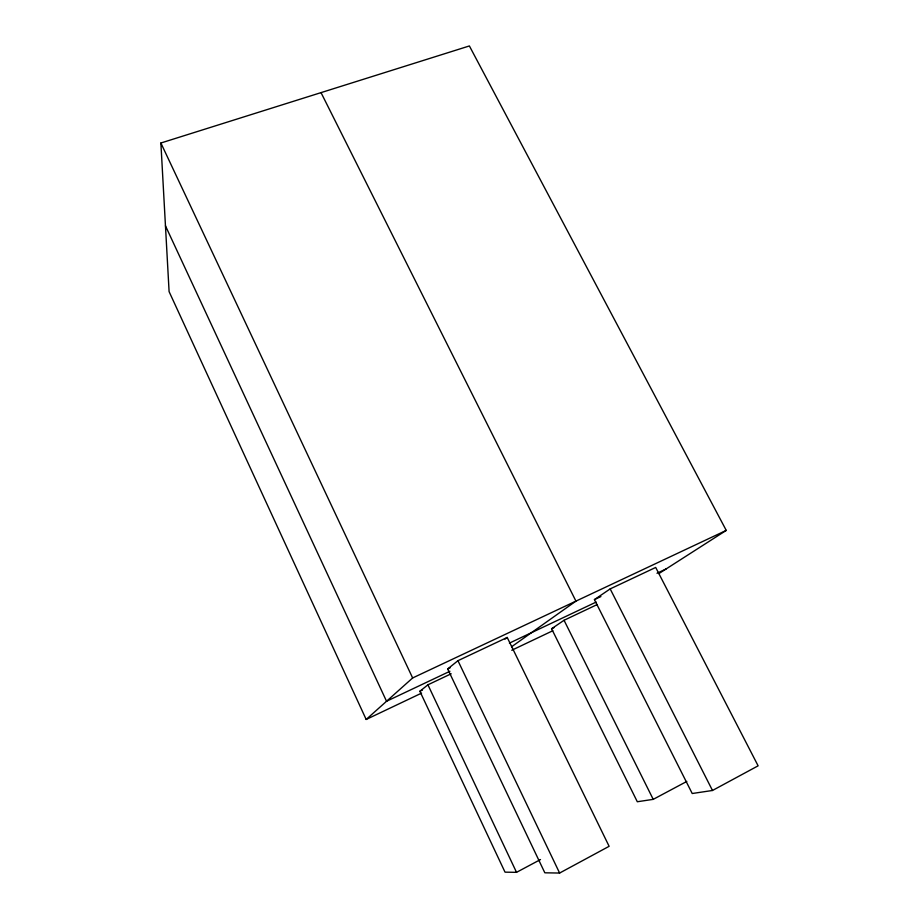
<?xml version="1.0" encoding="UTF-8"?>
<svg xmlns="http://www.w3.org/2000/svg" width="919" height="919" viewBox="0 0 919 919"><rect width="100%" height="100%" fill="white"/><g stroke="black" fill="none" stroke-linecap="round" stroke-linejoin="round"><path stroke-width="1.38" d="M366.176 719.462L412.642 677.958L726.251 530.401L469.391 45.95L160.882 143.008L169.096 291.622L366.176 719.462L421.591 693.121M540.487 859.552L516.524 872.338L505.025 872.154L419.868 691.272L427.921 684.804L451.172 673.788M447.668 668.952L457.949 660.692L507.219 637.464L609.125 846.307L559.614 873.05L544.829 872.809L447.668 668.952L450.23 667.734M505.013 639.107L507.219 637.464M511.538 646.804L575.937 601.118L321.03 92.624M686.826 781.426L653.225 799.358L637.304 801.747L551.595 628.745L564.048 620.279L597.304 604.507M594.432 599.613L610.182 588.907L655.695 567.448L758.118 765.826L712.489 790.478L692.214 793.511L594.432 599.613L600.9 596.557M658.9 573.571L726.251 530.401M419.868 691.272L422.441 690.054M551.595 628.745L554.146 627.528M511.734 650.261L552.801 630.744M449.919 671.272L386.543 701.266L165.454 225.821M509.425 643.116L596.155 602.071M657.005 573.261L666.068 568.976M610.182 588.907L712.489 790.478M564.048 620.279L653.225 799.358M457.949 660.692L559.614 873.05M427.921 684.804L516.524 872.338M160.882 143.008L412.642 677.958"/></g></svg>
